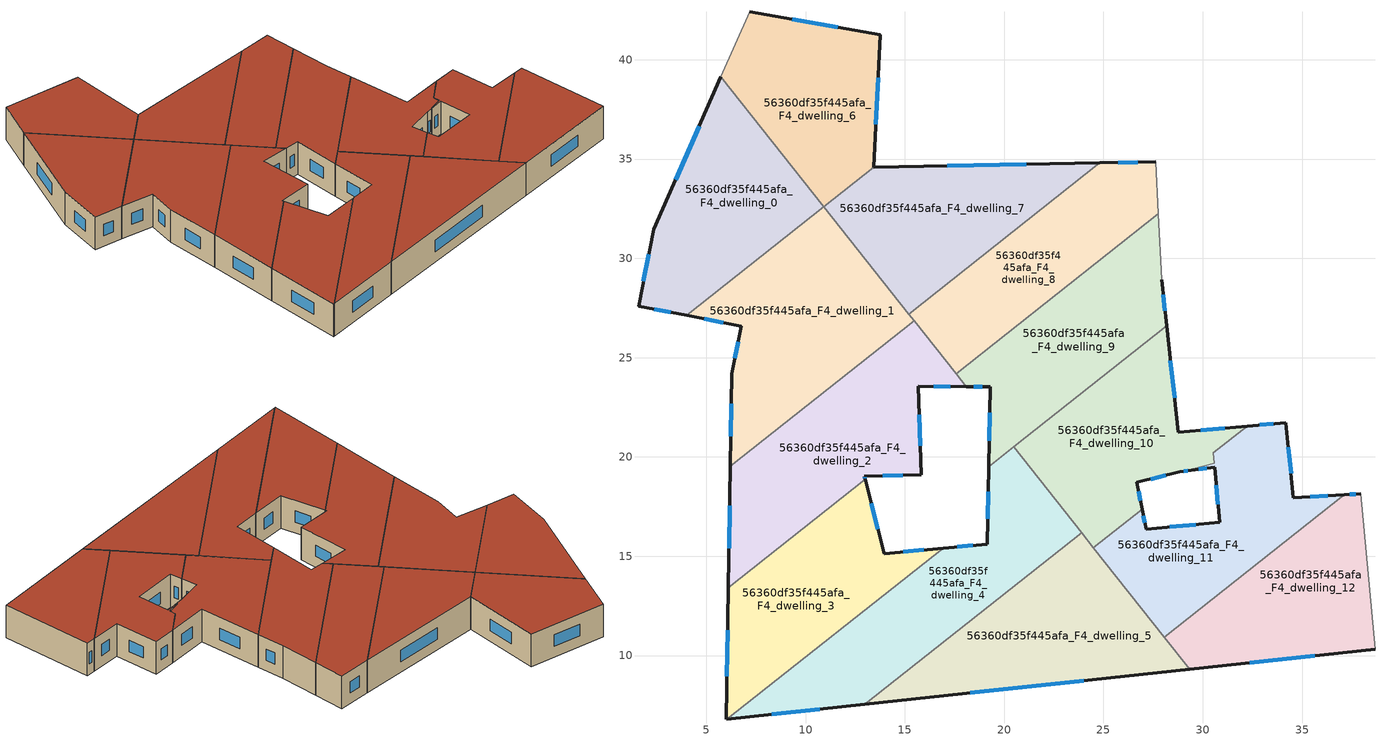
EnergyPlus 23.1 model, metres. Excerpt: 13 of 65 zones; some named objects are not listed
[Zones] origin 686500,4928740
56360df35f445afa_F4_dwelling_0
 floor to 56360df35f445afa_F3_dwelling_0 (EU_floor_Construction): 5.74,39.14 10.92,32.59 4,27.12 1.58,27.59 2.34,31.47 z12
 wall outside (EU_wall_Construction): 5.74,39.14 2.34,31.47 1.58,27.59 4,27.12 z12:15
 wall to 56360df35f445afa_F4_dwelling_6 (EU_wall_Construction): 10.92,32.59 5.74,39.14 z12:15
 wall to 56360df35f445afa_F4_dwelling_1 (EU_wall_Construction): 4,27.12 10.92,32.59 z12:15
 window (EU_Window_Construction): 2.37,27.44 3.22,27.28 / 2.1,30.21 1.83,28.86 / 4.63,36.65 3.45,33.97 z12.98:14.02
 roof outside (EU_roof_Construction): 10.92,32.59 5.74,39.14 2.34,31.47 1.58,27.59 4,27.12 z15
56360df35f445afa_F4_dwelling_1
 floor to 56360df35f445afa_F3_dwelling_1 (EU_floor_Construction): 10.92,32.59 15.46,26.85 6.21,19.53 6.28,24.2 6.75,26.58 4,27.12 z12
 wall outside (EU_wall_Construction): 4,27.12 6.75,26.58 6.28,24.2 6.21,19.53 z12:15
 wall to 56360df35f445afa_F4_dwelling_2 (EU_wall_Construction): 6.21,19.53 15.46,26.85 z12:15
 wall to 56360df35f445afa_F4_dwelling_7 (EU_wall_Construction): 15.19,27.2 10.92,32.59 z12:15
 wall to 56360df35f445afa_F4_dwelling_8 (EU_wall_Construction): 15.46,26.85 15.19,27.2 z12:15
 window (EU_Window_Construction): 6.26,22.68 6.23,21.05 / 6.6,25.81 6.44,24.97 / 4.9,26.95 5.86,26.76 z12.98:14.02
 roof outside (EU_roof_Construction): 15.46,26.85 10.92,32.59 4,27.12 6.75,26.58 6.28,24.2 6.21,19.53 z15
56360df35f445afa_F4_dwelling_10
 floor to 56360df35f445afa_F3_dwelling_10 (EU_floor_Construction): 28.18,26.59 28.77,21.23 32.23,21.55 30.53,20.2 30.58,19.67 29.53,19.41 29.42,19.32 28.84,19.24 26.68,18.71 26.95,17.37 24.5,15.43 20.48,20.5 z12
 wall outside (EU_wall_Construction): 26.95,17.37 26.68,18.71 28.84,19.24 29.42,19.32 / 32.23,21.55 28.77,21.23 28.18,26.59 z12:15
 wall to 56360df35f445afa_F4_dwelling_11 (EU_wall_Construction): 29.42,19.32 29.53,19.41 30.58,19.67 30.53,20.2 / 24.5,15.43 26.95,17.37 / 30.53,20.21 32.23,21.55 z12:15
 wall to 56360df35f445afa_F4_dwelling_4 (EU_wall_Construction): 20.48,20.5 23.9,16.18 z12:15
 wall to 56360df35f445afa_F4_dwelling_9 (EU_wall_Construction): 28.18,26.59 20.49,20.51 z12:15
 wall to 56360df35f445afa_F4_dwelling_5 (EU_wall_Construction): 23.9,16.18 24.5,15.43 z12:15
 window (EU_Window_Construction): 29.03,19.27 29.23,19.3 / 27.39,18.89 28.14,19.07 / 26.86,17.81 26.77,18.28 / 28.58,22.98 28.37,24.85 / 31.11,21.45 29.9,21.34 z12.98:14.02
 roof outside (EU_roof_Construction): 30.58,19.67 30.53,20.2 32.23,21.55 28.77,21.23 28.18,26.59 20.48,20.5 24.5,15.43 26.95,17.37 26.68,18.71 28.84,19.24 29.42,19.32 29.53,19.41 z15
56360df35f445afa_F4_dwelling_11
 floor to 56360df35f445afa_F3_dwelling_11 (EU_floor_Construction): 34.19,21.73 34.57,17.95 37.13,18.1 28.06,10.92 24.5,15.43 26.95,17.37 27.14,16.37 30.84,16.7 30.59,19.48 29.42,19.32 29.53,19.41 30.58,19.67 30.53,20.2 32.23,21.55 z12
 wall outside (EU_wall_Construction): 29.42,19.32 30.59,19.48 30.84,16.7 27.14,16.37 26.95,17.37 / 37.13,18.1 34.57,17.95 34.19,21.73 32.23,21.55 z12:15
 wall to 56360df35f445afa_F4_dwelling_12 (EU_wall_Construction): 28.06,10.92 37.13,18.1 z12:15
 wall to 56360df35f445afa_F4_dwelling_5 (EU_wall_Construction): 24.5,15.43 28.06,10.92 z12:15
 window (EU_Window_Construction): 27.08,16.69 27.01,17.04 / 29.64,16.59 28.35,16.48 / 30.68,18.58 30.76,17.61 / 29.8,19.38 30.21,19.43 / 33.55,21.67 32.87,21.61 / 34.45,19.18 34.31,20.5 / 36.3,18.05 35.4,18 z12.98:14.02
 roof outside (EU_roof_Construction): 37.13,18.1 34.57,17.95 34.19,21.73 32.23,21.55 30.53,20.21 30.58,19.67 29.53,19.41 29.42,19.32 30.59,19.48 30.84,16.7 27.14,16.37 26.95,17.37 24.5,15.43 28.06,10.92 z15
56360df35f445afa_F4_dwelling_12
 floor to 56360df35f445afa_F3_dwelling_12 (EU_floor_Construction): 37.97,18.15 38.67,10.31 29.34,9.31 28.06,10.92 37.13,18.1 z12
 wall outside (EU_wall_Construction): 37.97,18.15 37.13,18.1 / 29.34,9.31 38.67,10.31 z12:15
 wall adiabatic (EU_wall_Construction): 38.67,10.31 37.97,18.15 z12:15
 wall to 56360df35f445afa_F4_dwelling_5 (EU_wall_Construction): 28.06,10.92 29.34,9.31 z12:15
 window (EU_Window_Construction): 37.69,18.13 37.4,18.12 / 32.37,9.64 35.64,9.99 z12.98:14.02
 roof outside (EU_roof_Construction): 38.67,10.31 37.97,18.15 37.13,18.1 28.06,10.92 29.34,9.31 z15
56360df35f445afa_F4_dwelling_2
 floor to 56360df35f445afa_F3_dwelling_2 (EU_floor_Construction): 15.46,26.85 18.08,23.54 15.66,23.57 15.81,19.12 12.96,19.01 13,18.87 6.11,13.42 6.21,19.53 z12
 wall outside (EU_wall_Construction): 13,18.87 12.96,19.01 15.81,19.12 15.66,23.57 18.08,23.54 / 6.21,19.53 6.11,13.42 z12:15
 wall to 56360df35f445afa_F4_dwelling_3 (EU_wall_Construction): 6.11,13.42 13,18.87 z12:15
 wall to 56360df35f445afa_F4_dwelling_8 (EU_wall_Construction): 17.57,24.18 15.46,26.85 z12:15
 wall to 56360df35f445afa_F4_dwelling_9 (EU_wall_Construction): 18.08,23.54 17.57,24.18 z12:15
 window (EU_Window_Construction): 15.77,20.56 15.71,22.12 / 13.89,19.05 14.89,19.08 / 12.99,18.92 12.98,18.97 / 6.18,17.54 6.14,15.41 / 16.45,23.56 17.3,23.55 z12.98:14.02
 roof outside (EU_roof_Construction): 15.81,19.12 15.66,23.57 18.08,23.54 15.46,26.85 6.21,19.53 6.11,13.42 13,18.87 12.96,19.01 z15
56360df35f445afa_F4_dwelling_3
 floor to 56360df35f445afa_F3_dwelling_3 (EU_floor_Construction): 16.92,15.41 6.04,6.8 6,6.79 6.11,13.42 13,18.87 13.95,15.13 z12
 wall outside (EU_wall_Construction): 16.92,15.41 13.95,15.13 13,18.87 / 6.11,13.42 6,6.79 z12:15
 wall to 56360df35f445afa_F4_dwelling_4 (EU_wall_Construction): 6.04,6.8 16.92,15.41 z12:15
 wall adiabatic (EU_wall_Construction): 6,6.79 6.04,6.8 z12:15
 window (EU_Window_Construction): 15.96,15.32 14.92,15.22 / 6.08,11.27 6.04,8.95 / 13.64,16.35 13.31,17.66 z12.98:14.02
 roof outside (EU_roof_Construction): 16.92,15.41 13.95,15.13 13,18.87 6.11,13.42 6,6.79 6.04,6.8 z15
56360df35f445afa_F4_dwelling_4
 floor to 56360df35f445afa_F3_dwelling_4 (EU_floor_Construction): 20.48,20.5 23.9,16.18 12.98,7.55 6.04,6.8 16.92,15.41 19.15,15.62 19.23,19.51 z12
 wall outside (EU_wall_Construction): 6.04,6.8 12.98,7.55 / 19.23,19.51 19.15,15.62 16.92,15.41 z12:15
 wall to 56360df35f445afa_F4_dwelling_9 (EU_wall_Construction): 20.48,20.5 19.23,19.51 z12:15
 wall to 56360df35f445afa_F4_dwelling_5 (EU_wall_Construction): 12.98,7.55 23.9,16.18 z12:15
 window (EU_Window_Construction): 8.3,7.04 10.72,7.3 / 18.43,15.55 17.65,15.48 / 19.2,18.24 19.18,16.88 z12.98:14.02
 roof outside (EU_roof_Construction): 23.9,16.18 20.48,20.5 19.23,19.51 19.15,15.62 16.92,15.41 6.04,6.8 12.98,7.55 z15
56360df35f445afa_F4_dwelling_5
 floor to 56360df35f445afa_F3_dwelling_5 (EU_floor_Construction): 23.9,16.18 29.34,9.31 12.98,7.55 z12
 wall outside (EU_wall_Construction): 12.98,7.55 29.34,9.31 z12:15
 window (EU_Window_Construction): 18.3,8.12 24.02,8.73 z12.98:14.02
 roof outside (EU_roof_Construction): 29.34,9.31 23.9,16.18 12.98,7.55 z15
56360df35f445afa_F4_dwelling_6
 floor to 56360df35f445afa_F3_dwelling_6 (EU_floor_Construction): 13.75,41.25 13.43,34.58 10.92,32.59 5.74,39.14 7.18,42.41 z12
 wall outside (EU_wall_Construction): 13.43,34.58 13.75,41.25 7.18,42.41 z12:15
 wall to 56360df35f445afa_F4_dwelling_7 (EU_wall_Construction): 10.92,32.59 13.43,34.58 z12:15
 wall adiabatic (EU_wall_Construction): 7.18,42.41 5.74,39.14 z12:15
 window (EU_Window_Construction): 13.54,36.75 13.65,39.08 / 11.62,41.63 9.32,42.04 z12.98:14.02
 roof outside (EU_roof_Construction): 13.43,34.58 13.75,41.25 7.18,42.41 5.74,39.14 10.92,32.59 z15
56360df35f445afa_F4_dwelling_7
 floor to 56360df35f445afa_F3_dwelling_7 (EU_floor_Construction): 24.81,34.81 15.19,27.2 10.92,32.59 13.43,34.58 z12
 wall outside (EU_wall_Construction): 24.81,34.81 13.43,34.58 z12:15
 wall to 56360df35f445afa_F4_dwelling_8 (EU_wall_Construction): 15.19,27.2 24.81,34.81 z12:15
 window (EU_Window_Construction): 21.11,34.74 17.13,34.66 z12.98:14.02
 roof outside (EU_roof_Construction): 24.81,34.81 13.43,34.58 10.92,32.59 15.19,27.2 z15
56360df35f445afa_F4_dwelling_8
 floor to 56360df35f445afa_F3_dwelling_8 (EU_floor_Construction): 27.64,34.86 27.77,32.24 17.57,24.18 15.19,27.2 24.81,34.81 z12
 wall outside (EU_wall_Construction): 27.64,34.86 24.81,34.81 z12:15
 wall adiabatic (EU_wall_Construction): 27.77,32.24 27.64,34.86 z12:15
 wall to 56360df35f445afa_F4_dwelling_9 (EU_wall_Construction): 17.57,24.18 27.77,32.24 z12:15
 window (EU_Window_Construction): 26.72,34.85 25.73,34.83 z12.98:14.02
 roof outside (EU_roof_Construction): 27.77,32.24 27.64,34.86 24.81,34.81 15.19,27.2 17.57,24.18 z15
56360df35f445afa_F4_dwelling_9
 floor to 56360df35f445afa_F3_dwelling_9 (EU_floor_Construction): 27.77,32.24 27.92,28.93 28.18,26.59 19.23,19.52 19.3,23.52 18.08,23.54 17.57,24.18 z12
 wall outside (EU_wall_Construction): 18.08,23.54 19.3,23.52 19.23,19.52 / 28.18,26.59 27.92,28.93 z12:15
 wall adiabatic (EU_wall_Construction): 27.92,28.93 27.77,32.24 z12:15
 window (EU_Window_Construction): 19.28,22.22 19.25,20.82 / 18.48,23.53 18.91,23.53 / 28.1,27.35 28.01,28.17 z12.98:14.02
 roof outside (EU_roof_Construction): 28.18,26.59 27.92,28.93 27.77,32.24 17.57,24.18 18.08,23.54 19.3,23.52 19.23,19.52 z15
[Building]
EU S2 Campaign: North Axis=0; Terrain=City; Solar Distribution=FullExterior
[Site:Location]
Bologna: Latitude=44.5; Longitude=11.25; Time Zone=1; Elevation=37
[SizingPeriod:WeatherFileDays]
AnnualSizingPeriod: Begin Month=1; Begin Day of Month=1; End Month=12; End Day of Month=31; Day of Week for Start Day=Monday; Use Weather File Daylight Saving Period=No; Use Weather File Rain and Snow Indicators=No
[MATERIAL]
EU_InternalMass_Material: Roughness=MediumRough; Thickness=0.1; Conductivity=1; Density=1800; Specific Heat=900; Thermal Absorptance=0.9; Solar Absorptance=0.7; Visible Absorptance=0.7
[MATERIAL:NOMASS] Roughness=MediumRough; Thermal Absorptance=0.9; Solar Absorptance=0.7; Visible Absorptance=0.7
Name | Thermal Resistance
EU_wall_NoMass | 0.905828
EU_roof_NoMass | 0.37593
EU_floor_NoMass | 0.67114
[WINDOWMATERIAL:SIMPLEGLAZINGSYSTEM]
EU_Window_SimpleGlazing: UFactor=4.52486; Solar Heat Gain Coefficient=0.85; Visible Transmittance=0.85
[CONSTRUCTION]
EU_wall_Construction: EU_wall_NoMass
EU_roof_Construction: EU_roof_NoMass
EU_floor_Construction: EU_floor_NoMass
EU_Window_Construction: EU_Window_SimpleGlazing
EU_InternalMass_Construction: EU_InternalMass_Material
[ZONE] Type=1; Multiplier=1; Ceiling Height=autocalculate; Floor Area=autocalculate; Part of Total Floor Area=Yes
Name | Volume
56360df35f445afa_F4_dwelling_0 | 166.291
56360df35f445afa_F4_dwelling_1 | 199.904
56360df35f445afa_F4_dwelling_10 | 157.807
56360df35f445afa_F4_dwelling_11 | 156.087
56360df35f445afa_F4_dwelling_12 | 156.98
56360df35f445afa_F4_dwelling_2 | 190.72
56360df35f445afa_F4_dwelling_3 | 158.329
56360df35f445afa_F4_dwelling_4 | 195.598
56360df35f445afa_F4_dwelling_5 | 183.129
56360df35f445afa_F4_dwelling_6 | 154.143
56360df35f445afa_F4_dwelling_7 | 159.779
56360df35f445afa_F4_dwelling_8 | 156.927
56360df35f445afa_F4_dwelling_9 | 161.547
[INTERNALMASS] Construction=EU_InternalMass_Construction
Name | Zone or ZoneList | Surface Area
56360df35f445afa_F4_dwelling_0_EU_InternalMass | 56360df35f445afa_F4_dwelling_0 | 55.4302
56360df35f445afa_F4_dwelling_1_EU_InternalMass | 56360df35f445afa_F4_dwelling_1 | 66.635
56360df35f445afa_F4_dwelling_2_EU_InternalMass | 56360df35f445afa_F4_dwelling_2 | 63.5735
56360df35f445afa_F4_dwelling_3_EU_InternalMass | 56360df35f445afa_F4_dwelling_3 | 52.7764
56360df35f445afa_F4_dwelling_4_EU_InternalMass | 56360df35f445afa_F4_dwelling_4 | 65.1999
56360df35f445afa_F4_dwelling_5_EU_InternalMass | 56360df35f445afa_F4_dwelling_5 | 61.0431
56360df35f445afa_F4_dwelling_6_EU_InternalMass | 56360df35f445afa_F4_dwelling_6 | 51.381
56360df35f445afa_F4_dwelling_7_EU_InternalMass | 56360df35f445afa_F4_dwelling_7 | 53.2596
56360df35f445afa_F4_dwelling_8_EU_InternalMass | 56360df35f445afa_F4_dwelling_8 | 52.3088
56360df35f445afa_F4_dwelling_9_EU_InternalMass | 56360df35f445afa_F4_dwelling_9 | 53.8761
56360df35f445afa_F4_dwelling_10_EU_InternalMass | 56360df35f445afa_F4_dwelling_10 | 52.6016
56360df35f445afa_F4_dwelling_11_EU_InternalMass | 56360df35f445afa_F4_dwelling_11 | 52.0294
56360df35f445afa_F4_dwelling_12_EU_InternalMass | 56360df35f445afa_F4_dwelling_12 | 52.3264
[OTHEREQUIPMENT] Fuel Type=Electricity; Design Level Calculation Method=Watts/Area; Power per Zone Floor Area=1; Fraction Latent=0; Fraction Radiant=0; Fraction Lost=0; Carbon Dioxide Generation Rate=0; EndUse Subcategory=EU_Step8_InternalGains
Name | Zone or ZoneList or Space or SpaceList | Schedule
EU_Step8_InternalGain_56360df35f445afa_F4_dwelling_0_f000 | 56360df35f445afa_F4_dwelling_0 | EU_Step8_GainSchedule_56360df35f445afa_F4_dwelling_0_f000
EU_Step8_InternalGain_56360df35f445afa_F4_dwelling_1_f000 | 56360df35f445afa_F4_dwelling_1 | EU_Step8_GainSchedule_56360df35f445afa_F4_dwelling_1_f000
EU_Step8_InternalGain_56360df35f445afa_F4_dwelling_2_f000 | 56360df35f445afa_F4_dwelling_2 | EU_Step8_GainSchedule_56360df35f445afa_F4_dwelling_2_f000
EU_Step8_InternalGain_56360df35f445afa_F4_dwelling_3_f000 | 56360df35f445afa_F4_dwelling_3 | EU_Step8_GainSchedule_56360df35f445afa_F4_dwelling_3_f000
EU_Step8_InternalGain_56360df35f445afa_F4_dwelling_4_f000 | 56360df35f445afa_F4_dwelling_4 | EU_Step8_GainSchedule_56360df35f445afa_F4_dwelling_4_f000
EU_Step8_InternalGain_56360df35f445afa_F4_dwelling_5_f000 | 56360df35f445afa_F4_dwelling_5 | EU_Step8_GainSchedule_56360df35f445afa_F4_dwelling_5_f000
EU_Step8_InternalGain_56360df35f445afa_F4_dwelling_6_f000 | 56360df35f445afa_F4_dwelling_6 | EU_Step8_GainSchedule_56360df35f445afa_F4_dwelling_6_f000
EU_Step8_InternalGain_56360df35f445afa_F4_dwelling_7_f000 | 56360df35f445afa_F4_dwelling_7 | EU_Step8_GainSchedule_56360df35f445afa_F4_dwelling_7_f000
EU_Step8_InternalGain_56360df35f445afa_F4_dwelling_8_f000 | 56360df35f445afa_F4_dwelling_8 | EU_Step8_GainSchedule_56360df35f445afa_F4_dwelling_8_f000
EU_Step8_InternalGain_56360df35f445afa_F4_dwelling_9_f000 | 56360df35f445afa_F4_dwelling_9 | EU_Step8_GainSchedule_56360df35f445afa_F4_dwelling_9_f000
EU_Step8_InternalGain_56360df35f445afa_F4_dwelling_10_f000 | 56360df35f445afa_F4_dwelling_10 | EU_Step8_GainSchedule_56360df35f445afa_F4_dwelling_10_f000
EU_Step8_InternalGain_56360df35f445afa_F4_dwelling_11_f000 | 56360df35f445afa_F4_dwelling_11 | EU_Step8_GainSchedule_56360df35f445afa_F4_dwelling_11_f000
EU_Step8_InternalGain_56360df35f445afa_F4_dwelling_12_f000 | 56360df35f445afa_F4_dwelling_12 | EU_Step8_GainSchedule_56360df35f445afa_F4_dwelling_12_f000
[ZONEVENTILATION:DESIGNFLOWRATE] Schedule=EU_AlwaysOn; Design Flow Rate Calculation Method=AirChanges/Hour; Air Changes per Hour=0.73129; Ventilation Type=Natural; Fan Pressure Rise=0; Fan Total Efficiency=1; Constant Term Coefficient=1; Temperature Term Coefficient=0; Velocity Term Coefficient=0; Velocity Squared Term Coefficient=0; Minimum Indoor Temperature=-100; Maximum Indoor Temperature=100; Delta Temperature=-100; Minimum Outdoor Temperature=-100; Maximum Outdoor Temperature=100; Maximum Wind Speed=40
Name | Zone or ZoneList or Space or SpaceList
EU_ConstantAir_56360df35f445afa_F4_dwelling_0 | 56360df35f445afa_F4_dwelling_0
EU_ConstantAir_56360df35f445afa_F4_dwelling_1 | 56360df35f445afa_F4_dwelling_1
EU_ConstantAir_56360df35f445afa_F4_dwelling_2 | 56360df35f445afa_F4_dwelling_2
EU_ConstantAir_56360df35f445afa_F4_dwelling_3 | 56360df35f445afa_F4_dwelling_3
EU_ConstantAir_56360df35f445afa_F4_dwelling_4 | 56360df35f445afa_F4_dwelling_4
EU_ConstantAir_56360df35f445afa_F4_dwelling_5 | 56360df35f445afa_F4_dwelling_5
EU_ConstantAir_56360df35f445afa_F4_dwelling_6 | 56360df35f445afa_F4_dwelling_6
EU_ConstantAir_56360df35f445afa_F4_dwelling_7 | 56360df35f445afa_F4_dwelling_7
EU_ConstantAir_56360df35f445afa_F4_dwelling_8 | 56360df35f445afa_F4_dwelling_8
EU_ConstantAir_56360df35f445afa_F4_dwelling_9 | 56360df35f445afa_F4_dwelling_9
EU_ConstantAir_56360df35f445afa_F4_dwelling_10 | 56360df35f445afa_F4_dwelling_10
EU_ConstantAir_56360df35f445afa_F4_dwelling_11 | 56360df35f445afa_F4_dwelling_11
EU_ConstantAir_56360df35f445afa_F4_dwelling_12 | 56360df35f445afa_F4_dwelling_12
[HVACTEMPLATE:ZONE:IDEALLOADSAIRSYSTEM] System Availability Schedule=EU_AlwaysOn; Maximum Heating Supply Air Temperature=50; Minimum Cooling Supply Air Temperature=13; Maximum Heating Supply Air Humidity Ratio=0.0156; Minimum Cooling Supply Air Humidity Ratio=0.0077; Heating Limit=NoLimit; Cooling Limit=NoLimit; Heating Availability Schedule=EU_AlwaysOn; Cooling Availability Schedule=EU_CoolingOff; Dehumidification Control Type=ConstantSensibleHeatRatio; Cooling Sensible Heat Ratio=0.7; Dehumidification Setpoint=60; Humidification Control Type=None; Humidification Setpoint=30; Outdoor Air Method=None; Outdoor Air Flow Rate per Person=0.00944; Outdoor Air Flow Rate per Zone Floor Area=0; Outdoor Air Flow Rate per Zone=0; Demand Controlled Ventilation Type=None; Outdoor Air Economizer Type=NoEconomizer; Heat Recovery Type=None; Sensible Heat Recovery Effectiveness=0.7; Latent Heat Recovery Effectiveness=0.65
Name | Template Thermostat
56360df35f445afa_F4_dwelling_0 | EU_HeatOnly_56360df35f445afa_F4_dwelling_0
56360df35f445afa_F4_dwelling_1 | EU_HeatOnly_56360df35f445afa_F4_dwelling_1
56360df35f445afa_F4_dwelling_2 | EU_HeatOnly_56360df35f445afa_F4_dwelling_2
56360df35f445afa_F4_dwelling_3 | EU_HeatOnly_56360df35f445afa_F4_dwelling_3
56360df35f445afa_F4_dwelling_4 | EU_HeatOnly_56360df35f445afa_F4_dwelling_4
56360df35f445afa_F4_dwelling_5 | EU_HeatOnly_56360df35f445afa_F4_dwelling_5
56360df35f445afa_F4_dwelling_6 | EU_HeatOnly_56360df35f445afa_F4_dwelling_6
56360df35f445afa_F4_dwelling_7 | EU_HeatOnly_56360df35f445afa_F4_dwelling_7
56360df35f445afa_F4_dwelling_8 | EU_HeatOnly_56360df35f445afa_F4_dwelling_8
56360df35f445afa_F4_dwelling_9 | EU_HeatOnly_56360df35f445afa_F4_dwelling_9
56360df35f445afa_F4_dwelling_10 | EU_HeatOnly_56360df35f445afa_F4_dwelling_10
56360df35f445afa_F4_dwelling_11 | EU_HeatOnly_56360df35f445afa_F4_dwelling_11
56360df35f445afa_F4_dwelling_12 | EU_HeatOnly_56360df35f445afa_F4_dwelling_12
[SIZING:ZONE] Zone Cooling Design Supply Air Temperature Input Method=SupplyAirTemperature; Zone Cooling Design Supply Air Temperature=13; Zone Heating Design Supply Air Temperature Input Method=SupplyAirTemperature; Zone Heating Design Supply Air Temperature=50; Zone Cooling Design Supply Air Humidity Ratio=0.008; Zone Heating Design Supply Air Humidity Ratio=0.008; Cooling Design Air Flow Method=DesignDay; Cooling Design Air Flow Rate=0; Cooling Minimum Air Flow per Zone Floor Area=0.000762; Cooling Minimum Air Flow=0; Cooling Minimum Air Flow Fraction=0.2; Heating Design Air Flow Method=DesignDay; Heating Design Air Flow Rate=0; Heating Maximum Air Flow per Zone Floor Area=0.002032; Heating Maximum Air Flow=0.141576; Heating Maximum Air Flow Fraction=0.3; Account for Dedicated Outdoor Air System=No; Dedicated Outdoor Air System Control Strategy=NeutralSupplyAir; Dedicated Outdoor Air Low Setpoint Temperature for Design=autosize; Dedicated Outdoor Air High Setpoint Temperature for Design=autosize; Zone Load Sizing Method=Sensible Load Only No Latent Load; Zone Latent Cooling Design Supply Air Humidity Ratio Input Method=HumidityRatioDifference; Zone Cooling Design Supply Air Humidity Ratio Difference=0.005; Zone Latent Heating Design Supply Air Humidity Ratio Input Method=HumidityRatioDifference; Zone Humidification Design Supply Air Humidity Ratio Difference=0.005
56360df35f445afa_F4_dwelling_0; 56360df35f445afa_F4_dwelling_1; 56360df35f445afa_F4_dwelling_2; 56360df35f445afa_F4_dwelling_3; 56360df35f445afa_F4_dwelling_4; 56360df35f445afa_F4_dwelling_5; 56360df35f445afa_F4_dwelling_6; 56360df35f445afa_F4_dwelling_7; 56360df35f445afa_F4_dwelling_8; 56360df35f445afa_F4_dwelling_9; 56360df35f445afa_F4_dwelling_10; 56360df35f445afa_F4_dwelling_11; 56360df35f445afa_F4_dwelling_12
[SCHEDULE:CONSTANT]
Name | Hourly Value
EU_AlwaysOn | 1
EU_CoolingOff | 0
[SCHEDULE:FILE] Column Number=1; Rows to Skip at Top=0; Number of Hours of Data=8760; Column Separator=Comma; Interpolate to Timestep=No; Minutes per Item=60; Adjust Schedule for Daylight Savings=Yes
Name | File
EU_Step8_GainSchedule_56360df35f445afa_F4_dwelling_0_f000 | ../../schedules/56360df35f445afa/56360df35f445afa_F4_dwelling_0_f000_gain.csv
EU_Step8_GainSchedule_56360df35f445afa_F4_dwelling_1_f000 | ../../schedules/56360df35f445afa/56360df35f445afa_F4_dwelling_1_f000_gain.csv
EU_Step8_GainSchedule_56360df35f445afa_F4_dwelling_2_f000 | ../../schedules/56360df35f445afa/56360df35f445afa_F4_dwelling_2_f000_gain.csv
EU_Step8_GainSchedule_56360df35f445afa_F4_dwelling_3_f000 | ../../schedules/56360df35f445afa/56360df35f445afa_F4_dwelling_3_f000_gain.csv
EU_Step8_GainSchedule_56360df35f445afa_F4_dwelling_4_f000 | ../../schedules/56360df35f445afa/56360df35f445afa_F4_dwelling_4_f000_gain.csv
EU_Step8_GainSchedule_56360df35f445afa_F4_dwelling_5_f000 | ../../schedules/56360df35f445afa/56360df35f445afa_F4_dwelling_5_f000_gain.csv
EU_Step8_GainSchedule_56360df35f445afa_F4_dwelling_6_f000 | ../../schedules/56360df35f445afa/56360df35f445afa_F4_dwelling_6_f000_gain.csv
EU_Step8_GainSchedule_56360df35f445afa_F4_dwelling_7_f000 | ../../schedules/56360df35f445afa/56360df35f445afa_F4_dwelling_7_f000_gain.csv
EU_Step8_GainSchedule_56360df35f445afa_F4_dwelling_8_f000 | ../../schedules/56360df35f445afa/56360df35f445afa_F4_dwelling_8_f000_gain.csv
EU_Step8_GainSchedule_56360df35f445afa_F4_dwelling_9_f000 | ../../schedules/56360df35f445afa/56360df35f445afa_F4_dwelling_9_f000_gain.csv
EU_Step8_GainSchedule_56360df35f445afa_F4_dwelling_10_f000 | ../../schedules/56360df35f445afa/56360df35f445afa_F4_dwelling_10_f000_gain.csv
EU_Step8_GainSchedule_56360df35f445afa_F4_dwelling_11_f000 | ../../schedules/56360df35f445afa/56360df35f445afa_F4_dwelling_11_f000_gain.csv
EU_Step8_GainSchedule_56360df35f445afa_F4_dwelling_12_f000 | ../../schedules/56360df35f445afa/56360df35f445afa_F4_dwelling_12_f000_gain.csv
